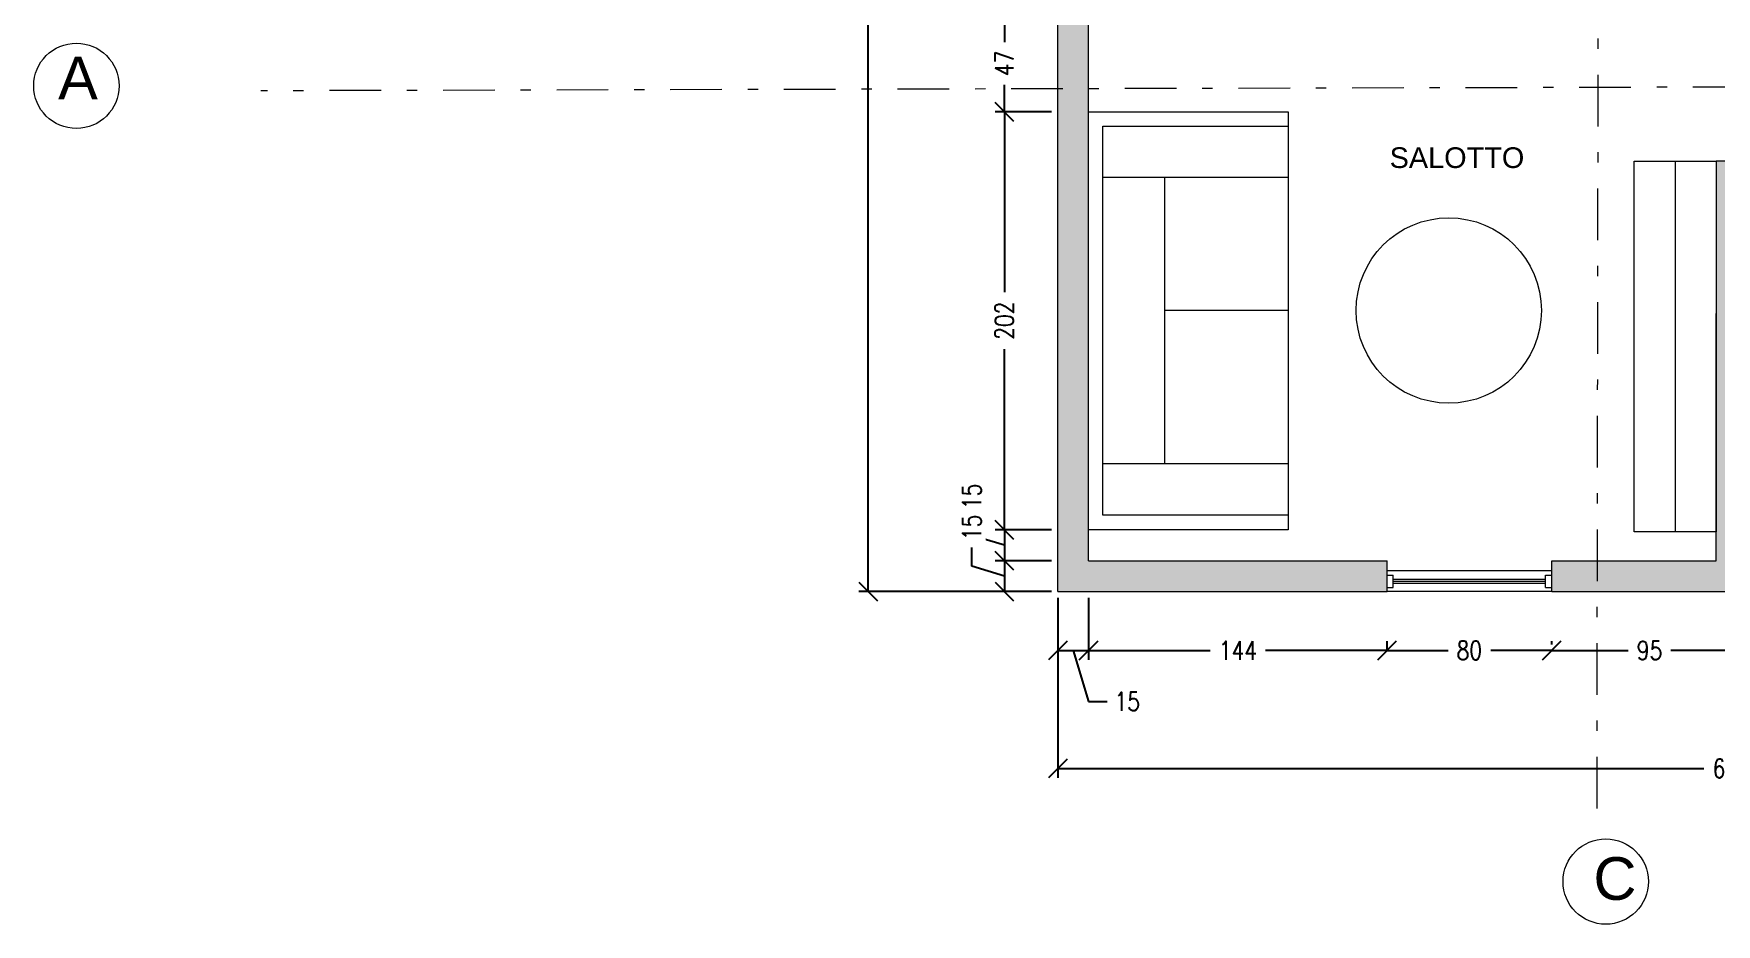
# Model space of a CAD drawing. Header units: inches. Extents: x 27 to 89.7, y 4.6 to 30.4.
# Drawn here: x 27.11 to 43.4, y 9.15 to 17.77 of the extents above; entities that cross this region are included whole.
import ezdxf

# ---------------------------------------------------------------- set-up
doc = ezdxf.new("R2010")
doc.units = ezdxf.units.IN
doc.header["$MEASUREMENT"] = 0
doc.linetypes.add('DASHDOT', pattern=[1, 0.5, -0.25, 0, -0.25])
doc.layers.get('DEFPOINTS').update_dxf_attribs({"color": 210})
for name, color, linetype, lineweight in [('A-ANNO-NOTE', 7, 'Continuous', 35), ('A-FLOR-LEVL', 7, 'Continuous', 35), ('A-GLAZ-FULL', 4, 'Continuous', 25), ('A-WALL-FULL-EXTR', 7, 'Continuous', 35)]:
    doc.layers.add(name, color=color, linetype=linetype, lineweight=lineweight)
doc.layers.add('A-ANNO-SCRN', color=30, linetype='Continuous')
doc.styles.add('E-ROMANS', font='romans.shx', dxfattribs={"width": 0.8})
doc.styles.get("Standard").update_dxf_attribs({"font": 'Arial.ttf'})
doc.dimstyles.new('Copy of E-0050_TICK_18', dxfattribs={"dimscale": 0.001, "dimtxt": 90, "dimasz": 90, "dimexe": 45, "dimexo": 30, "dimgap": 45, "dimtad": 0, "dimlfac": 50, "dimzin": 0, "dimdsep": 46, "dimtxsty": 'E-ROMANS', "dimblk": 'OBLIQUE', "dimblk1": 'OBLIQUE', "dimblk2": 'OBLIQUE', "dimcen": 45, "dimclrd": 256, "dimclre": 256, "dimclrt": 256, "dimadec": 0, "dimazin": 0, "dimtfac": 1, "dimtmove": 1, "dimatfit": 3, "dimldrblk": 'OPEN90', "dimfxl": 1, "dimtfill": 1, "dimtolj": 1, "dimtzin": 0, "dimarcsym": 0})

# ---------------------------------------------------------------- blocks, each defined once
blk = doc.blocks.new('_Oblique')
at = {"color": 0, "linetype": 'ByBlock', "lineweight": -2}
blk.add_line((-0.5, -0.5), (0.5, 0.5), dxfattribs=at)
blk = doc.blocks.new('*D152')
at = {"lineweight": -2, "transparency": 16777216}
for p, q in [((36.961, 17.948), (36.414, 17.948)), ((36.504, 17.948), (36.504, 17.686)), ((36.504, 17.011), (36.504, 17.273)), ((36.961, 17.011), (36.414, 17.011))]:
    blk.add_line(p, q, dxfattribs=at)
at = {"layer": 'DEFPOINTS', "color": 0, "transparency": 16777216}
for p in [(37.021, 17.948), (36.504, 17.011), (37.021, 17.011)]:
    blk.add_point(p, dxfattribs=at)
at = {"lineweight": -2, "transparency": 16777216, "xscale": 0.18, "yscale": 0.18, "zscale": 0.18}
for p, rotation in [((36.504, 17.948), 90), ((36.504, 17.011), 270)]:
    blk.add_blockref('_Oblique', p, dxfattribs=dict(at, rotation=rotation))
at = {"lineweight": 0, "transparency": 16777216, "insert": (36.504, 17.479), "char_height": 0.18, "attachment_point": 5, "rotation": 90, "style": 'E-ROMANS', "bg_fill": 3, "box_fill_scale": 1.25, "bg_fill_color": 256, "bg_fill_true_color": 13158600, "bg_fill_transparency": 0}
blk.add_mtext('\\A1;47', dxfattribs=at)
blk = doc.blocks.new('_Open90')
at = {"color": 0, "linetype": 'ByBlock', "lineweight": -2}
for p, q in [((0, 0), (-1, 0)), ((-0.5, 0.5), (0, 0)), ((0, 0), (-0.5, -0.5))]:
    blk.add_line(p, q, dxfattribs=at)
blk = doc.blocks.new('*D153')
at = {"lineweight": -2, "transparency": 16777216}
for p, q in [((36.961, 17.011), (36.414, 17.011)), ((36.504, 17.011), (36.504, 15.264)), ((36.504, 12.966), (36.504, 14.714)), ((36.961, 12.966), (36.414, 12.966))]:
    blk.add_line(p, q, dxfattribs=at)
at = {"layer": 'DEFPOINTS', "color": 0, "transparency": 16777216}
for p in [(37.021, 17.011), (36.504, 12.966), (37.021, 12.966)]:
    blk.add_point(p, dxfattribs=at)
at = {"lineweight": -2, "transparency": 16777216, "xscale": 0.18, "yscale": 0.18, "zscale": 0.18}
for p, rotation in [((36.504, 17.011), 90), ((36.504, 12.966), 270)]:
    blk.add_blockref('_Oblique', p, dxfattribs=dict(at, rotation=rotation))
at = {"lineweight": 0, "transparency": 16777216, "insert": (36.504, 14.989), "char_height": 0.18, "attachment_point": 5, "rotation": 90, "style": 'E-ROMANS', "bg_fill": 3, "box_fill_scale": 1.25, "bg_fill_color": 256, "bg_fill_true_color": 13158600, "bg_fill_transparency": 0}
blk.add_mtext('\\A1;202', dxfattribs=at)
blk = doc.blocks.new('*D154')
at = {"lineweight": -2, "transparency": 16777216}
for p, q in [((36.189, 12.911), (36.189, 13.091)), ((36.504, 12.817), (36.189, 12.911)), ((36.961, 12.966), (36.414, 12.966)), ((36.504, 12.966), (36.504, 12.667)), ((36.961, 12.667), (36.414, 12.667))]:
    blk.add_line(p, q, dxfattribs=at)
at = {"layer": 'DEFPOINTS', "color": 0, "transparency": 16777216}
for p in [(37.021, 12.966), (36.504, 12.667), (37.021, 12.667)]:
    blk.add_point(p, dxfattribs=at)
at = {"lineweight": -2, "transparency": 16777216, "xscale": 0.18, "yscale": 0.18, "zscale": 0.18}
for p, rotation in [((36.504, 12.966), 90), ((36.504, 12.667), 270)]:
    blk.add_blockref('_Oblique', p, dxfattribs=dict(at, rotation=rotation))
at = {"lineweight": 0, "transparency": 16777216, "insert": (36.189, 13.288), "char_height": 0.18, "attachment_point": 5, "rotation": 90, "style": 'E-ROMANS', "bg_fill": 3, "box_fill_scale": 1.25, "bg_fill_color": 256, "bg_fill_true_color": 13158600, "bg_fill_transparency": 0}
blk.add_mtext('\\A1;15', dxfattribs=at)
blk = doc.blocks.new('*D155')
at = {"lineweight": -2, "transparency": 16777216}
for p, q in [((36.189, 12.613), (36.189, 12.793)), ((36.504, 12.518), (36.189, 12.613)), ((36.961, 12.667), (36.414, 12.667)), ((36.504, 12.667), (36.504, 12.369)), ((36.961, 12.369), (36.414, 12.369))]:
    blk.add_line(p, q, dxfattribs=at)
at = {"layer": 'DEFPOINTS', "color": 0, "transparency": 16777216}
for p in [(37.021, 12.667), (36.504, 12.369), (37.021, 12.369)]:
    blk.add_point(p, dxfattribs=at)
at = {"lineweight": -2, "transparency": 16777216, "xscale": 0.18, "yscale": 0.18, "zscale": 0.18}
for p, rotation in [((36.504, 12.667), 90), ((36.504, 12.369), 270)]:
    blk.add_blockref('_Oblique', p, dxfattribs=dict(at, rotation=rotation))
at = {"lineweight": 0, "transparency": 16777216, "insert": (36.189, 12.989), "char_height": 0.18, "attachment_point": 5, "rotation": 90, "style": 'E-ROMANS', "bg_fill": 3, "box_fill_scale": 1.25, "bg_fill_color": 256, "bg_fill_true_color": 13158600, "bg_fill_transparency": 0}
blk.add_mtext('\\A1;15', dxfattribs=at)
blk = doc.blocks.new('*D156')
at = {"lineweight": -2, "transparency": 16777216}
for p, q in [((36.961, 24.324), (35.096, 24.324)), ((35.186, 24.324), (35.186, 18.621)), ((35.186, 12.369), (35.186, 18.071)), ((36.961, 12.369), (35.096, 12.369))]:
    blk.add_line(p, q, dxfattribs=at)
at = {"layer": 'DEFPOINTS', "color": 0, "transparency": 16777216}
for p in [(35.186, 24.324), (37.021, 24.324), (37.021, 12.369)]:
    blk.add_point(p, dxfattribs=at)
at = {"lineweight": -2, "transparency": 16777216, "xscale": 0.18, "yscale": 0.18, "zscale": 0.18}
for p, rotation in [((35.186, 24.324), 90), ((35.186, 12.369), 270)]:
    blk.add_blockref('_Oblique', p, dxfattribs=dict(at, rotation=rotation))
at = {"lineweight": 5, "transparency": 16777216, "insert": (35.186, 18.346), "char_height": 0.18, "attachment_point": 5, "rotation": 90, "style": 'E-ROMANS', "bg_fill": 3, "box_fill_scale": 1.25, "bg_fill_color": 256, "bg_fill_true_color": 13158600, "bg_fill_transparency": 0}
blk.add_mtext('\\A1;598', dxfattribs=at)
blk = doc.blocks.new('*D157')
at = {"lineweight": -2, "transparency": 16777216}
for p, q in [((37.021, 12.309), (37.021, 10.567)), ((50.072, 12.309), (50.072, 10.567)), ((37.021, 10.657), (43.275, 10.657)), ((50.072, 10.657), (43.818, 10.657))]:
    blk.add_line(p, q, dxfattribs=at)
at = {"layer": 'DEFPOINTS', "color": 0, "transparency": 16777216}
for p in [(37.021, 12.369), (50.072, 12.369), (50.072, 10.657)]:
    blk.add_point(p, dxfattribs=at)
at = {"lineweight": -2, "transparency": 16777216, "xscale": 0.18, "yscale": 0.18, "zscale": 0.18, "rotation": 180}
blk.add_blockref('_Oblique', (37.021, 10.657), dxfattribs=at)
at = {"lineweight": -2, "transparency": 16777216, "xscale": 0.18, "yscale": 0.18, "zscale": 0.18}
blk.add_blockref('_Oblique', (50.072, 10.657), dxfattribs=at)
at = {"lineweight": 0, "transparency": 16777216, "insert": (43.547, 10.657), "char_height": 0.18, "attachment_point": 5, "style": 'E-ROMANS', "bg_fill": 3, "box_fill_scale": 1.25, "bg_fill_color": 256, "bg_fill_true_color": 13158600, "bg_fill_transparency": 0}
blk.add_mtext('\\A1;653', dxfattribs=at)
blk = doc.blocks.new('*D158')
at = {"lineweight": -2, "transparency": 16777216}
for p, q in [((37.021, 12.309), (37.021, 11.709)), ((37.32, 12.309), (37.32, 11.709)), ((37.021, 11.799), (37.32, 11.799)), ((37.171, 11.799), (37.319, 11.304)), ((37.319, 11.304), (37.499, 11.304))]:
    blk.add_line(p, q, dxfattribs=at)
at = {"layer": 'DEFPOINTS', "color": 0, "transparency": 16777216}
for p in [(37.021, 12.369), (37.32, 12.369), (37.32, 11.799)]:
    blk.add_point(p, dxfattribs=at)
at = {"lineweight": -2, "transparency": 16777216, "xscale": 0.18, "yscale": 0.18, "zscale": 0.18, "rotation": 180}
blk.add_blockref('_Oblique', (37.021, 11.799), dxfattribs=at)
at = {"lineweight": -2, "transparency": 16777216, "xscale": 0.18, "yscale": 0.18, "zscale": 0.18}
blk.add_blockref('_Oblique', (37.32, 11.799), dxfattribs=at)
at = {"lineweight": 0, "transparency": 16777216, "insert": (37.695, 11.304), "char_height": 0.18, "attachment_point": 5, "style": 'E-ROMANS', "bg_fill": 3, "box_fill_scale": 1.25, "bg_fill_color": 256, "bg_fill_true_color": 13158600, "bg_fill_transparency": 0}
blk.add_mtext('\\A1;15', dxfattribs=at)
blk = doc.blocks.new('*D135')
at = {"lineweight": -2, "transparency": 16777216}
for p, q in [((37.32, 12.309), (37.32, 11.709)), ((37.32, 11.799), (38.496, 11.799)), ((40.209, 11.799), (39.033, 11.799)), ((40.209, 11.806), (40.209, 11.889))]:
    blk.add_line(p, q, dxfattribs=at)
at = {"layer": 'DEFPOINTS', "color": 0, "transparency": 16777216}
for p in [(37.32, 12.369), (40.209, 11.799), (40.209, 11.746)]:
    blk.add_point(p, dxfattribs=at)
at = {"lineweight": -2, "transparency": 16777216, "xscale": 0.18, "yscale": 0.18, "zscale": 0.18, "rotation": 180}
blk.add_blockref('_Oblique', (37.32, 11.799), dxfattribs=at)
at = {"lineweight": -2, "transparency": 16777216, "xscale": 0.18, "yscale": 0.18, "zscale": 0.18}
blk.add_blockref('_Oblique', (40.209, 11.799), dxfattribs=at)
at = {"lineweight": 0, "transparency": 16777216, "insert": (38.765, 11.799), "char_height": 0.18, "attachment_point": 5, "style": 'E-ROMANS', "bg_fill": 3, "box_fill_scale": 1.25, "bg_fill_color": 256, "bg_fill_true_color": 13158600, "bg_fill_transparency": 0}
blk.add_mtext('\\A1;144', dxfattribs=at)
blk = doc.blocks.new('*D125')
at = {"lineweight": -2, "transparency": 16777216}
for p, q in [((40.209, 11.806), (40.209, 11.889)), ((40.209, 11.799), (40.8, 11.799)), ((41.803, 11.799), (41.213, 11.799)), ((41.803, 11.856), (41.803, 11.889))]:
    blk.add_line(p, q, dxfattribs=at)
at = {"layer": 'DEFPOINTS', "color": 0, "transparency": 16777216}
for p in [(40.209, 11.746), (41.803, 11.799), (41.803, 11.796)]:
    blk.add_point(p, dxfattribs=at)
at = {"lineweight": -2, "transparency": 16777216, "xscale": 0.18, "yscale": 0.18, "zscale": 0.18, "rotation": 180}
blk.add_blockref('_Oblique', (40.209, 11.799), dxfattribs=at)
at = {"lineweight": -2, "transparency": 16777216, "xscale": 0.18, "yscale": 0.18, "zscale": 0.18}
blk.add_blockref('_Oblique', (41.803, 11.799), dxfattribs=at)
at = {"lineweight": 0, "transparency": 16777216, "insert": (41.006, 11.799), "char_height": 0.18, "attachment_point": 5, "style": 'E-ROMANS', "bg_fill": 3, "box_fill_scale": 1.25, "bg_fill_color": 256, "bg_fill_true_color": 13158600, "bg_fill_transparency": 0}
blk.add_mtext('\\A1;80', dxfattribs=at)
blk = doc.blocks.new('*D126')
at = {"lineweight": -2, "transparency": 16777216}
for p, q in [((41.803, 11.856), (41.803, 11.889)), ((41.803, 11.799), (42.543, 11.799)), ((43.696, 11.799), (42.956, 11.799)), ((43.696, 11.859), (43.696, 11.889))]:
    blk.add_line(p, q, dxfattribs=at)
at = {"layer": 'DEFPOINTS', "color": 0, "transparency": 16777216}
for p in [(41.803, 11.796), (43.696, 11.799), (43.696, 11.799)]:
    blk.add_point(p, dxfattribs=at)
at = {"lineweight": -2, "transparency": 16777216, "xscale": 0.18, "yscale": 0.18, "zscale": 0.18, "rotation": 180}
blk.add_blockref('_Oblique', (41.803, 11.799), dxfattribs=at)
at = {"lineweight": -2, "transparency": 16777216, "xscale": 0.18, "yscale": 0.18, "zscale": 0.18}
blk.add_blockref('_Oblique', (43.696, 11.799), dxfattribs=at)
at = {"lineweight": 0, "transparency": 16777216, "insert": (42.75, 11.799), "char_height": 0.18, "attachment_point": 5, "style": 'E-ROMANS', "bg_fill": 3, "box_fill_scale": 1.25, "bg_fill_color": 256, "bg_fill_true_color": 13158600, "bg_fill_transparency": 0}
blk.add_mtext('\\A1;95', dxfattribs=at)

msp = doc.modelspace()

# ---------------------------------------------------------------- hatches: boundary and pattern name
at = {"layer": 'A-ANNO-SCRN', "lineweight": 0}
h = msp.add_hatch(color=7, dxfattribs=at)
h.dxf.hatch_style = 1
h.set_gradient(color1=(51, 51, 51), color2=(51, 51, 51), tint=1)
h.paths.add_polyline_path([(37.32, 21.493), (37.021, 21.492), (37.021, 17.233), (37.32, 17.234)])
h.paths.add_polyline_path([(37.32, 17.234), (37.021, 17.233), (37.021, 12.369), (40.209, 12.369), (40.209, 12.667), (37.32, 12.667)])
h.paths.add_polyline_path([(43.397, 12.369), (43.696, 12.369), (43.696, 15.058), (43.696, 15.058), (43.696, 15.238), (43.696, 16.533), (43.397, 16.533), (43.397, 15.058), (43.397, 12.946), (43.397, 12.667), (42.245, 12.667), (42.245, 12.369)])
h.paths.add_polyline_path([(50.072, 17.265), (49.773, 17.265), (49.773, 12.369), (50.072, 12.369)])
h = msp.add_hatch(color=7, dxfattribs=at)
h.dxf.hatch_style = 1
h.set_gradient(color1=(51, 51, 51), color2=(51, 51, 51), tint=1)
h.paths.add_polyline_path([(41.803, 12.667), (41.803, 12.369), (42.245, 12.369), (42.245, 12.667)])

# ---------------------------------------------------------------- linework, layer by layer
at = {"color": 7, "lineweight": 0}
for p, q in [((42.999, 16.533), (42.999, 12.946)), ((39.253, 16.374), (37.459, 16.374)), ((38.057, 13.604), (38.057, 16.374)), ((39.253, 15.088), (38.057, 15.088)), ((39.253, 13.604), (37.459, 13.604))]:
    msp.add_line(p, q, dxfattribs=at)
for points in [[(39.253, 12.966), (37.32, 12.966), (37.32, 17.011), (39.253, 17.011), (39.253, 12.966)], [(39.253, 13.106), (37.459, 13.106), (37.459, 16.872), (39.253, 16.872)], [(43.397, 16.533), (43.397, 12.946), (42.6, 12.946), (42.6, 16.533), (43.397, 16.533)], [(43.696, 16.533), (43.397, 16.533), (43.397, 15.058)]]:
    msp.add_lwpolyline(points, dxfattribs=at)
msp.add_circle((40.807, 15.088), 0.897, dxfattribs=at)
at = {"layer": 'A-ANNO-NOTE', "color": 7, "linetype": 'DASHDOT', "lineweight": 0}
for p, q in [((42.242, 10.27), (42.27, 28.832)), ((57.97, 17.285), (29.306, 17.214))]:
    msp.add_line(p, q, dxfattribs=at)
at = {"layer": 'A-ANNO-NOTE', "color": 7, "lineweight": 0}
for centre in [(27.52, 17.262), (42.326, 9.562)]:
    msp.add_circle(centre, 0.413, dxfattribs=at)
at = {"layer": 'A-FLOR-LEVL', "color": 7, "lineweight": 0}
for p, q in [((41.803, 12.568), (40.209, 12.568)), ((41.803, 12.369), (40.209, 12.369))]:
    msp.add_line(p, q, dxfattribs=at)
at = {"layer": 'A-GLAZ-FULL', "color": 7, "lineweight": 0}
for p, q in [((40.209, 12.528), (40.269, 12.528)), ((40.209, 12.408), (40.269, 12.408)), ((40.269, 12.488), (41.743, 12.488)), ((40.269, 12.468), (41.743, 12.468)), ((40.269, 12.448), (41.743, 12.448)), ((41.743, 12.528), (41.803, 12.528)), ((41.743, 12.408), (41.803, 12.408))]:
    msp.add_line(p, q, dxfattribs=at)
at = {"layer": 'A-GLAZ-FULL', "color": 7, "lineweight": 0, "ltscale": 0.001}
for p, q in [((40.269, 12.408), (40.269, 12.528)), ((41.743, 12.408), (41.743, 12.528))]:
    msp.add_line(p, q, dxfattribs=at)
at = {"layer": 'A-WALL-FULL-EXTR', "color": 7, "lineweight": 0}
for p, q in [((37.021, 12.369), (37.021, 24.324)), ((37.32, 12.667), (37.32, 24.025)), ((43.397, 12.667), (43.397, 15.058)), ((37.32, 12.667), (40.209, 12.667)), ((40.209, 12.369), (40.209, 12.667)), ((41.803, 12.369), (41.803, 12.667)), ((41.803, 12.667), (43.397, 12.667)), ((37.021, 12.369), (40.209, 12.369)), ((41.803, 12.369), (43.397, 12.369)), ((43.397, 12.369), (43.696, 12.369))]:
    msp.add_line(p, q, dxfattribs=at)

# ---------------------------------------------------------------- texts
at = {"insert": (40.234, 16.667), "char_height": 0.2, "attachment_point": 1}
msp.add_mtext_dynamic_manual_height_columns('SALOTTO', width=2.19783, gutter_width=1, heights=[0], dxfattribs=at)
at = {"layer": 'A-ANNO-NOTE', "color": 7, "lineweight": 5, "insert": (27.343, 17.544), "char_height": 0.413, "attachment_point": 1}
msp.add_mtext_dynamic_manual_height_columns('A', width=2.13344, gutter_width=1, heights=[0], dxfattribs=at)
at = {"layer": 'A-ANNO-NOTE', "color": 7, "lineweight": 0, "insert": (42.207, 9.798), "char_height": 0.413, "attachment_point": 1}
msp.add_mtext_dynamic_manual_height_columns('C', width=2.13344, gutter_width=1, heights=[0], dxfattribs=at)

# ---------------------------------------------------------------- next in the draw order: dimensions: what is measured, and where the dimension line sits
at = {"color": 7, "lineweight": 0}
dim = msp.add_linear_dim(base=(36.504, 17.011), p1=(37.021, 17.948), p2=(37.021, 17.011), angle=90, dimstyle='Copy of E-0050_TICK_18', override={"dimscale": 0.002, "dimdec": 0}, dxfattribs=at)
dim.commit()
dim.dimension.update_dxf_attribs({"geometry": '*D152', "text_midpoint": (36.504, 17.479)})

# ---------------------------------------------------------------- next in the draw order: dimensions: what is measured, and where the dimension line sits
dim = msp.add_linear_dim(base=(36.504, 12.966), p1=(37.021, 17.011), p2=(37.021, 12.966), angle=90, dimstyle='Copy of E-0050_TICK_18', override={"dimscale": 0.002, "dimdec": 0}, dxfattribs=at)
dim.commit()
dim.dimension.update_dxf_attribs({"geometry": '*D153', "text_midpoint": (36.504, 14.989)})

# ---------------------------------------------------------------- next in the draw order: dimensions: what is measured, and where the dimension line sits
dim = msp.add_linear_dim(base=(36.504, 12.667), p1=(37.021, 12.966), p2=(37.021, 12.667), angle=90, dimstyle='Copy of E-0050_TICK_18', override={"dimscale": 0.002, "dimdec": 0}, dxfattribs=at)
dim.commit()
dim.dimension.update_dxf_attribs({"geometry": '*D154', "text_midpoint": (36.189, 13.181)})

# ---------------------------------------------------------------- next in the draw order: dimensions: what is measured, and where the dimension line sits
dim = msp.add_linear_dim(base=(36.504, 12.369), p1=(37.021, 12.667), p2=(37.021, 12.369), angle=90, dimstyle='Copy of E-0050_TICK_18', override={"dimscale": 0.002, "dimdec": 0}, dxfattribs=at)
dim.commit()
dim.dimension.update_dxf_attribs({"geometry": '*D155', "text_midpoint": (36.189, 12.883)})

# ---------------------------------------------------------------- next in the draw order: dimensions: what is measured, and where the dimension line sits
at = {"color": 7, "lineweight": 5}
dim = msp.add_linear_dim(base=(35.186, 24.324), p1=(37.021, 12.369), p2=(37.021, 24.324), angle=90, dimstyle='Copy of E-0050_TICK_18', override={"dimscale": 0.002, "dimdec": 0}, dxfattribs=at)
dim.commit()
dim.dimension.update_dxf_attribs({"geometry": '*D156', "text_midpoint": (35.186, 18.346)})

# ---------------------------------------------------------------- next in the draw order: dimensions: what is measured, and where the dimension line sits
at = {"color": 7, "lineweight": 0}
dim = msp.add_linear_dim(base=(50.072, 10.657), p1=(37.021, 12.369), p2=(50.072, 12.369), dimstyle='Copy of E-0050_TICK_18', override={"dimscale": 0.002, "dimdec": 0}, dxfattribs=at)
dim.commit()
dim.dimension.update_dxf_attribs({"geometry": '*D157', "text_midpoint": (43.547, 10.657)})

# ---------------------------------------------------------------- next in the draw order: dimensions: what is measured, and where the dimension line sits
dim = msp.add_linear_dim(base=(37.32, 11.799), p1=(37.021, 12.369), p2=(37.32, 12.369), dimstyle='Copy of E-0050_TICK_18', override={"dimscale": 0.002, "dimdec": 0}, dxfattribs=at)
dim.commit()
dim.dimension.update_dxf_attribs({"geometry": '*D158', "text_midpoint": (37.589, 11.304)})

# ---------------------------------------------------------------- next in the draw order: dimensions: what is measured, and where the dimension line sits
dim = msp.add_linear_dim(base=(40.209, 11.799), p1=(37.32, 12.369), p2=(40.209, 11.746), dimstyle='Copy of E-0050_TICK_18', override={"dimscale": 0.002, "dimdec": 0}, dxfattribs=at)
dim.commit()
dim.dimension.update_dxf_attribs({"geometry": '*D135', "text_midpoint": (38.765, 11.799)})

# ---------------------------------------------------------------- next in the draw order: dimensions: what is measured, and where the dimension line sits
dim = msp.add_linear_dim(base=(41.803, 11.799), p1=(40.209, 11.746), p2=(41.803, 11.796), dimstyle='Copy of E-0050_TICK_18', override={"dimscale": 0.002, "dimdec": 0}, dxfattribs=at)
dim.commit()
dim.dimension.update_dxf_attribs({"geometry": '*D125', "text_midpoint": (41.006, 11.799)})

# ---------------------------------------------------------------- next in the draw order: dimensions: what is measured, and where the dimension line sits
dim = msp.add_linear_dim(base=(43.696, 11.799), p1=(41.803, 11.796), p2=(43.696, 11.799), dimstyle='Copy of E-0050_TICK_18', override={"dimscale": 0.002, "dimdec": 0}, dxfattribs=at)
dim.commit()
dim.dimension.update_dxf_attribs({"geometry": '*D126', "text_midpoint": (42.75, 11.799)})

doc.saveas('drawing.dxf')
